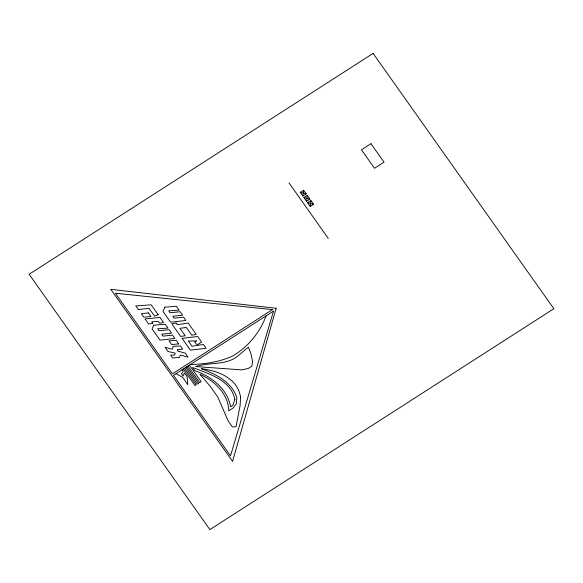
<?xml version="1.0" encoding="UTF-8"?>
<svg xmlns="http://www.w3.org/2000/svg" width="583" height="583" viewBox="0 0 583 583"><rect width="100%" height="100%" fill="white"/><g stroke="black" fill="none" stroke-linecap="round" stroke-linejoin="round"><path stroke-width="0.87" d="M302.898 196.077L303.612 190.247L300.281 192.383L302.898 196.077L306.228 193.942L303.612 190.247M306.563 201.252L307.277 195.422L303.947 197.557L306.563 201.252L309.886 199.116L307.277 195.422M310.222 206.426L310.936 200.596L307.605 202.731L310.222 206.426L313.552 204.29L310.936 200.596M266.103 315.862C259.792 332.769 247.68 347.49 231.947 356.402C218.829 362.087 204.567 364.178 190.364 364.499M300.281 192.383L306.228 193.942M303.947 197.557L309.886 199.116M307.605 202.731L313.552 204.29M289.037 182.945L328.265 238.447M189.409 365.111L201.135 381.683L199.678 382.616L187.959 366.044M186.793 366.787L198.621 383.49L197.375 384.095L185.613 367.472M184.454 368.296L196.179 384.86L195.035 385.596L183.302 369.032M182.166 369.76L183.281 371.342L181.473 373.834L183.04 376.042L184.425 372.96L187.136 376.786L187.806 384.678L182.647 377.39L176.095 373.659M240.553 397.191L240.123 405.433L236.042 426.705L232.457 426.989L228.172 420.941L217.663 396.855L210.332 386.5L199.998 374.366C214.559 380.67 228.354 394.05 228.769 410.782L233.12 407.991L236.275 403.895L236.844 397.489C231.619 381.785 215.797 374.235 201.434 368.733C218.217 370.737 237.769 378.28 240.553 397.191M177.742 349.771L177.582 351.061L185.467 353.13L187.966 357.168L180.905 355.12L179.907 355.761L179.593 357.401L172.641 357.984L170.63 355.142L174.63 354.981L175.243 353.152L168.042 351.483L165.069 347.286L172.072 349.202L172.575 348.882L172.976 346.419L180.373 345.916L182.639 349.115L177.742 349.771M252.621 361.577L251.856 366.204L248.358 368.441L241.675 369.884L195.728 366.554C207.679 362.648 220.724 364.812 232.318 359.522C238.593 356.519 242.863 351.046 248.482 347.264L251.04 354.085L252.621 361.577M276.16 308.276L232.573 461.401L110.777 289.336L276.16 308.276M273.522 311.103L230.496 455.855L173.494 375.328L273.522 311.103M234.862 399.486L232.821 405.36L230.576 406.803C227.589 388.897 211.104 376.166 194.78 370.664L192.514 367.465C208.59 373.739 231.196 380.058 234.862 399.486M153.752 325.176L152.076 328.929L160.004 340.137L174.725 338.461L172.517 335.094L163.087 336.158L161.739 334.248L171.533 333.126L169.128 329.723L159.006 330.692L157.658 328.79L168.013 328.12L165.266 324.235L153.752 325.176M164.836 307.197L162.963 311.373L170.63 322.202L185.802 320.482L183.594 317.116L174.164 318.172L172.816 316.263L182.617 315.148L180.205 311.737L170.083 312.714L168.735 310.805L179.09 310.134L176.343 306.25L164.836 307.197M373.12 53.403L29.15 274.272L209.88 529.597L553.85 308.728L373.12 53.403M370.963 143.702L361.453 149.809L374.534 168.29L384.044 162.183L370.963 143.702M196.318 340.953L194.766 341.944L196.405 344.262L197.848 344.451L201.609 342.032L197.703 336.515L182.027 338.308L190.408 350.15L206.112 348.277L203.416 344.458L192.018 346.222L188.353 341.048L196.318 340.953M272.465 309.602L172.437 373.834L115.376 293.22L272.465 309.602M158.153 314.645L154.626 316.197L149.037 308.327L138.353 309.544L135.795 305.929L151.201 304.829L158.153 314.645M176.124 323.004L171.803 323.864L180.737 336.478L185.19 335.728L179.958 328.324L186.276 327.427L191.771 335.196L196.216 334.416L188.171 323.048L177.334 324.709L176.124 323.004M152.739 323.295L148.636 324.068L144.992 318.923L160.026 317.407L163.473 322.559L159.625 323.186L158.321 321.35L151.726 321.867L152.739 323.295M148.388 312.874L141.334 313.749L143.753 317.167L150.946 316.511L148.388 312.874M178.573 343.89L171.708 344.582L169.055 340.836L176.285 340.253L178.573 343.89"/></g></svg>
